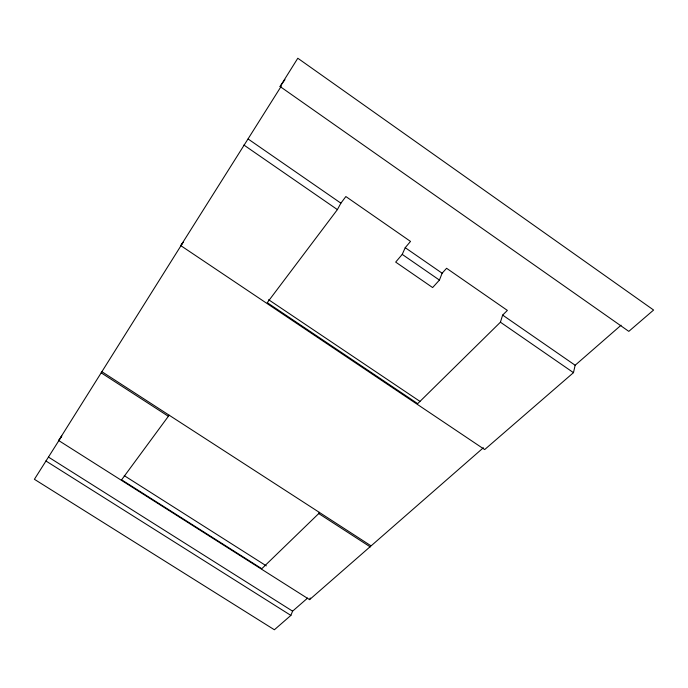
<?xml version="1.0" encoding="UTF-8"?>
<svg xmlns="http://www.w3.org/2000/svg" width="688" height="688" viewBox="0 0 688 688"><rect width="100%" height="100%" fill="white"/><g stroke="black" fill="none" stroke-linecap="round" stroke-linejoin="round"><path stroke-width="1.03" d="M281.22 86.258L180.798 245.633L484.679 449.565L573.474 372.655L575.151 365.251L621.083 325.2M500.417 322.199L502.644 315.087L507.374 310.408L446.589 268.286L442.126 273.213L439.434 280.085L432.623 287.558L395.677 262.102L402.231 254.397L405.215 247.68L410.521 241.419L345.866 196.553L340.887 203.166L337.395 209.608L267.254 302.668L417.693 403.65L500.417 322.199L573.474 372.655M180.798 245.633L183.12 242.279L58.686 440.535L309.574 599.644L483.389 447.742M309.574 599.644L310.245 597.967M58.686 440.535L61.791 435.977L34.4 479.295L274.374 629.761L290.878 615.407L292.598 611.159L307.622 598.053M169.162 415.208L121.621 479.811L261.793 568.718L318.733 513.566L319.249 512.328M280.085 86.525L297.809 58.239L653.6 310.039L628.806 331.367L280.085 86.525L284.97 79.619M48.521 457.116L292.598 611.159M45.898 460.969L290.878 615.407M124.236 475.632L266.325 565.871M101.927 371.701L370.755 545.661M101.162 372.819L168.474 416.369M318.733 513.566L370.299 546.926M268.587 299.701L419.938 401.371M248.127 138.993L340.887 203.166M405.215 247.68L442.126 273.213M502.644 315.087L575.151 365.251M243.887 145.03L337.395 209.608M402.231 254.397L439.434 280.085"/></g></svg>
